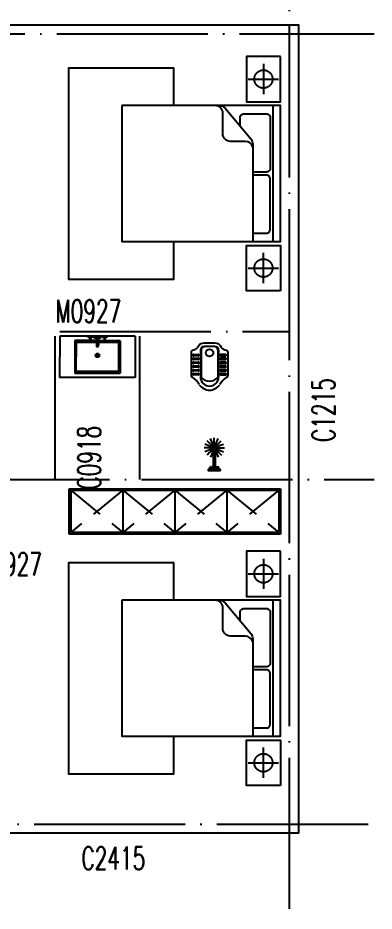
# Model space of a CAD drawing. Extents: x 68243 to 108563, y 14962 to 43474.
# Drawn here: x 94060 to 98774, y 24495 to 36315 of the extents above; entities that cross this region are included whole.
import ezdxf
from ezdxf.enums import TextEntityAlignment as Align

# ---------------------------------------------------------------- set-up
doc = ezdxf.new("R2010")
doc.units = 0
doc.header["$LTSCALE"] = 1000
doc.header["$MEASUREMENT"] = 0
doc.linetypes.add('DASH', pattern=[0.35, 0.25, -0.1])
doc.linetypes.add('DOTE', pattern=[2.42, 2, -0.2, 0.02, -0.2])
for name, color, linetype in [('A-DOTE', 1, 'Continuous'), ('A-WINDOW-TEXT', 7, 'Continuous'), ('A-立面看线', 7, 'Continuous')]:
    doc.layers.add(name, color=color, linetype=linetype)
doc.styles.add('_TCH_WINDOW', font='SIMPLEX', dxfattribs={"height": 3.5, "bigfont": 'GBCBIG'})

# ---------------------------------------------------------------- blocks, each defined once
blk = doc.blocks.new('*U16')
at = {"color": 0, "linetype": 'DASH', "ltscale": 333}
for p, q in [((-1250, -425), (-1250, -25)), ((1250, -425), (1250, -25)), ((-1450, -225), (-1050, -225)), ((1450, -225), (1050, -225))]:
    blk.add_line(p, q, dxfattribs=at)
at = {"color": 0}
blk.add_line((-900, -100), (900, -100), dxfattribs=at)
for points in [[(-900, -2100), (900, -2100), (900, 0), (-900, 0)], [(1550, 0), (1550, -450), (950, -450), (950, 0)], [(-1550, 0), (-1550, -450), (-950, -450), (-950, 0)]]:
    blk.add_lwpolyline(points, close=True, dxfattribs=at)
for points in [[(-627, -534), (-740, -534, -0.414214), (-790, -484), (-790, -184, -0.414214), (-740, -134), (-70, -134, -0.414214), (-20, -184), (-20, -366)], [(790, -366), (790, -185, 0.414214), (740, -135), (70, -135, 0.414214), (20, -185), (20, -366)], [(-900, -809, -0.222259), (-864, -732), (-454, -389, -0.175773), (-390, -366), (900, -366)], [(-350, -366, 0.337868), (-426, -466), (-426, -662, -0.414214), (-526, -762), (-800, -762, 0.414214), (-900, -862)]]:
    blk.add_lwpolyline(points, format="xyb", dxfattribs=at)
blk.add_lwpolyline([(900, -1413), (1400, -1413), (1400, -2800), (-1400, -2800), (-1400, -1413), (-900, -1413)], dxfattribs=at)
at = {"color": 0, "linetype": 'DASH', "ltscale": 333}
for centre in [(-1250, -225), (1250, -225)]:
    blk.add_circle(centre, 120, dxfattribs=at)
blk = doc.blocks.new('*U40')
at = {"color": 0}
for p, q in [((2795, 0), (0, 0)), ((0, 0), (0, -600)), ((2795, -600), (2795, 0)), ((0, -600), (2795, -600))]:
    blk.add_line(p, q, dxfattribs=at)
at = {"color": 0, "linetype": 'Continuous'}
for p, q in [((2775, -20), (20, -20)), ((20, -20), (20, -580)), ((709, -20), (709, -580)), ((1398, -20), (1398, -580)), ((2087, -20), (2087, -580)), ((2775, -20), (2775, -580)), ((20, -580), (2775, -580))]:
    blk.add_line(p, q, dxfattribs=at)
at = {"color": 0, "linetype": 'DASH', "ltscale": 2}
for p, q in [((709, -20), (20, -580)), ((20, -20), (709, -580)), ((709, -20), (1398, -580)), ((1398, -20), (709, -580)), ((2087, -20), (1398, -580)), ((1398, -20), (2087, -580)), ((2087, -20), (2775, -580)), ((2775, -20), (2087, -580))]:
    blk.add_line(p, q, dxfattribs=at)
at = {"color": 0, "linetype": 'DASH', "ltscale": 90}
blk.add_line((2775, -20), (2775, -580), dxfattribs=at)
blk = doc.blocks.new('*U67')
at = {"color": 0, "linetype": 'Continuous'}
for p, q in [((500, 0), (-500, 0)), ((-500, 0), (-500, -550)), ((500, 0), (500, -550)), ((500, -550), (-500, -550))]:
    blk.add_line(p, q, dxfattribs=at)
at = {"color": 0}
for p, q in [((-300, -61), (-300, -490)), ((-102, -61), (-300, -61)), ((-130, -15), (-130, 0)), ((-102, -15), (-130, -15)), ((-63, -15), (-90, -15)), ((-14, -61), (-90, -61)), ((-63, -15), (-63, 0)), ((-45, -29), (-45, 0)), ((-14, -29), (-45, -29)), ((14, -21), (14, -116)), ((44, -29), (14, -29)), ((90, -61), (14, -61)), ((44, -29), (44, 0)), ((63, -15), (63, 0)), ((63, -15), (90, -15)), ((102, -15), (130, -15)), ((300, -61), (102, -61)), ((130, -15), (130, 0)), ((300, -61), (300, -490)), ((-300, -490), (300, -490))]:
    blk.add_line(p, q, dxfattribs=at)
at = {"color": 0, "linetype": 'Continuous'}
blk.add_lwpolyline([(14, -81), (280, -81), (280, -470), (-280, -470), (-280, -81), (-14, -81)], dxfattribs=at)
at = {"color": 0}
for points in [[(-102, -69), (-102, 0), (-90, 0), (-90, -69)], [(14, -140), (14, -5), (-14, -5), (-14, -140)], [(102, -69), (102, 0), (90, 0), (90, -69)]]:
    blk.add_lwpolyline(points, close=True, dxfattribs=at)
for centre in [(-96, -6), (96, -6)]:
    blk.add_circle(centre, 6.17, dxfattribs=at)
at = {"color": 0, "linetype": 'Continuous'}
for radius in [25, 15]:
    blk.add_circle((0, -256), radius, dxfattribs=at)
blk = doc.blocks.new('*U56')
at = {"color": 0}
for p, q in [((-60, -21), (-58, -45)), ((-58, -45), (-56, -45)), ((-56, -13), (-56, -7)), ((-52, -45), (-33, -45)), ((-32, -13), (-32, -7)), ((-11, -300), (-11, -7)), ((13, -300), (13, -7)), ((32, -13), (32, -7)), ((52, -45), (33, -45)), ((56, -13), (56, -7)), ((58, -45), (56, -45)), ((60, -21), (58, -45))]:
    blk.add_line(p, q, dxfattribs=at)
at = {"color": 0, "linetype": 'DASH', "ltscale": 60}
for p, q in [((-61, -239), (-94, -206)), ((-33, -220), (-51, -177)), ((-15, -263), (-33, -220)), ((16, -263), (34, -219)), ((34, -219), (52, -176)), ((62, -238), (95, -205)), ((-86, -300), (-133, -300)), ((-80, -267), (-123, -249)), ((-79, -334), (-122, -351)), ((-39, -300), (-86, -300)), ((-36, -285), (-80, -267)), ((-36, -315), (-79, -334)), ((-27, -272), (-61, -239)), ((-27, -328), (-61, -362)), ((-14, -337), (-32, -381)), ((1, -340), (1, -387)), ((16, -337), (34, -380)), ((29, -272), (62, -238)), ((29, -328), (63, -361)), ((38, -285), (81, -266)), ((38, -315), (81, -333)), ((41, -300), (88, -300)), ((81, -266), (124, -249)), ((81, -333), (124, -351)), ((88, -300), (134, -300)), ((-61, -362), (-93, -395)), ((-32, -381), (-50, -423)), ((1, -387), (1, -433)), ((34, -380), (52, -423)), ((63, -361), (96, -394))]:
    blk.add_line(p, q, dxfattribs=at)
at = {"color": 0}
blk.add_lwpolyline([(-80, 0), (-80, -5, 2.688214), (-74, -7), (75, -7, 2.688214), (80, -5), (80, 0)], format="xyb", close=True, dxfattribs=at)
for points in [[(-61, -20), (-61, -13), (-26, -13), (-29, -48), (-33, -48)], [(-52, -48), (-56, -48)], [(61, -20), (61, -13), (26, -13), (29, -48), (33, -48)], [(52, -48), (56, -48)]]:
    blk.add_lwpolyline(points, dxfattribs=at)
for points in [[(-61, -20, -0.246515), (-57, -27), (-56, -48)], [(-52, -48), (-50, -27, -1), (-35, -27), (-33, -48)], [(52, -48), (50, -27, 1), (35, -27), (33, -48)], [(61, -20, 0.246515), (57, -27), (56, -48)]]:
    blk.add_lwpolyline(points, format="xyb", dxfattribs=at)
for radius, start, end in [(40, 107.6267, 72.7115), (30, 113.7473, 66.5909), (12, 180.1691, 0.1691)]:
    blk.add_arc((1, -300), radius, start, end, dxfattribs=at)
blk = doc.blocks.new('*U54')
at = {"color": 0}
for p, q in [((70, 0), (-70, 0)), ((-242, -113), (-242, -431)), ((-120, -95), (-120, -449)), ((70, -45), (-70, -45)), ((120, -95), (120, -449)), ((242, -113), (242, -431))]:
    blk.add_line(p, q, dxfattribs=at)
at = {"color": 0, "ltscale": 200}
for p, q in [((-110, -95), (-110, -449)), ((110, -95), (110, -449)), ((-212, -149), (-153, -149)), ((-153, -166), (-212, -166)), ((-212, -200), (-153, -200)), ((-153, -217), (-212, -217)), ((212, -149), (153, -149)), ((153, -166), (212, -166)), ((212, -200), (153, -200)), ((153, -217), (212, -217)), ((-212, -250), (-153, -250)), ((-153, -267), (-212, -267)), ((-212, -301), (-153, -301)), ((-153, -318), (-212, -318)), ((-212, -351), (-153, -351)), ((212, -250), (153, -250)), ((153, -267), (212, -267)), ((212, -301), (153, -301)), ((153, -318), (212, -318)), ((212, -351), (153, -351)), ((-153, -368), (-212, -368)), ((-212, -402), (-153, -402)), ((-153, -419), (-212, -419)), ((153, -368), (212, -368)), ((212, -402), (153, -402)), ((153, -419), (212, -419))]:
    blk.add_line(p, q, dxfattribs=at)
blk.add_circle((0, -128), 50, dxfattribs=at)
at = {"color": 0}
for centre, radius, start, end in [((-70, -95), 95.3, 90, 156.9313), ((70, -95), 95.3, 23.0687, 90), ((-221, -113), 20.2, 100.137, 180), ((-249, 43), 139, 280.137, 308.1081), ((-176, -50), 20.2, 308.1081, 336.9313), ((-70, -95), 50.5, 90, 180), ((70, -95), 50.5, 0, 90), ((176, -50), 20.2, 203.0687, 231.8919), ((249, 43), 139, 231.8919, 259.863), ((221, -113), 20.2, 0, 79.863), ((-221, -431), 20.2, 180, 259.863), ((-355, -656), 243, 26.1025, 57.7527), ((0, -449), 120, 180, 0), ((355, -656), 243, 122.2473, 153.8975), ((221, -431), 20.2, 280.137, 0), ((3, -452), 170, 214.9928, 269.0254), ((-3, -452), 170, 270.9746, 325.0072)]:
    blk.add_arc(centre, radius, start, end, dxfattribs=at)
at = {"color": 0, "ltscale": 200}
for centre, radius, start, end in [((-59, -95), 50.5, 90, 180), ((59, -95), 50.5, 0, 90), ((-215, -158), 8.86, 73.7392, 286.2608), ((-215, -208), 8.86, 73.7392, 286.2608), ((-150, -158), 8.86, 253.7392, 106.2608), ((-150, -208), 8.86, 253.7392, 106.2608), ((150, -158), 8.86, 73.7392, 286.2608), ((150, -208), 8.86, 73.7392, 286.2608), ((215, -158), 8.86, 253.7392, 106.2608), ((215, -208), 8.86, 253.7392, 106.2608), ((-215, -259), 8.86, 73.7392, 286.2608), ((-215, -309), 8.86, 73.7392, 286.2608), ((-215, -360), 8.86, 73.7392, 286.2608), ((-150, -259), 8.86, 253.7392, 106.2608), ((-150, -309), 8.86, 253.7392, 106.2608), ((-150, -360), 8.86, 253.7392, 106.2608), ((150, -259), 8.86, 73.7392, 286.2608), ((150, -309), 8.86, 73.7392, 286.2608), ((150, -360), 8.86, 73.7392, 286.2608), ((215, -259), 8.86, 253.7392, 106.2608), ((215, -309), 8.86, 253.7392, 106.2608), ((215, -360), 8.86, 253.7392, 106.2608), ((-215, -410), 8.86, 73.7392, 286.2608), ((-150, -410), 8.86, 253.7392, 106.2608), ((0, -367), 137, 216.6792, 323.3208), ((150, -410), 8.86, 73.7392, 286.2608), ((215, -410), 8.86, 253.7392, 106.2608)]:
    blk.add_arc(centre, radius, start, end, dxfattribs=at)

msp = doc.modelspace()

# ---------------------------------------------------------------- linework, layer by layer
at = {"layer": 'A-DOTE', "linetype": 'DOTE'}
for p, q in [((97654, 24525), (97654, 37225)), ((84894, 36105), (98774, 36105)), ((94614, 32165), (97654, 32165)), ((94554, 30205), (94554, 32105)), ((95674, 30205), (95674, 32105)), ((93274, 30205), (98774, 30205)), ((77334, 25645), (98774, 25645))]:
    msp.add_line(p, q, dxfattribs=at)
at = {"layer": 'A-立面看线'}
msp.add_lwpolyline([(84774, 36225), (97774, 36225), (97774, 25525), (93574, 25525), (93574, 23545), (88971, 23545), (88976, 25525), (84774, 25525), (84774, 36225)], dxfattribs=at)

# ---------------------------------------------------------------- block references
for name, p, rotation in [('*U16', (97534, 34255), 270.0000000098703), ('*U67', (95114, 32105), 359.932290353974), ('*U56', (96659, 30325), 180), ('*U16', (97534, 27709), 270)]:
    msp.add_blockref(name, p, dxfattribs=dict(at, rotation=rotation))
msp.add_blockref('*U54', (96596, 32011), dxfattribs=at)
at = {"layer": 'A-立面看线', "xscale": -1}
msp.add_blockref('*U40', (97534, 30085), dxfattribs=at)

# ---------------------------------------------------------------- texts
at = {"layer": 'A-WINDOW-TEXT', "style": '_TCH_WINDOW', "width": 0.65}
for s, p in [('M0927', (94994, 32435)), ('M0927', (93944, 29088)), ('C2415', (95324, 25195))]:
    msp.add_text(s, height=300, dxfattribs=at).set_placement(p, align=Align.MIDDLE_CENTER)
for s, p in [('C1215', (98104, 31125)), ('C0918', (95004, 30495))]:
    msp.add_text(s, height=300, rotation=90, dxfattribs=at).set_placement(p, align=Align.MIDDLE_CENTER)

doc.saveas('drawing.dxf')
